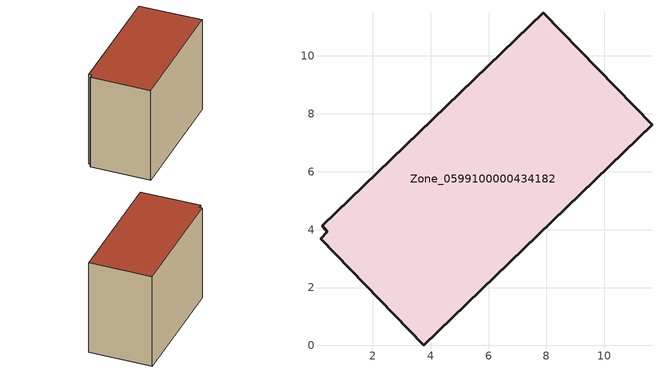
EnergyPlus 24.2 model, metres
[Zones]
Zone_0599100000434182
 floor ground (C_G): 0.2,3.69 0.43,3.92 0.25,4.14 7.89,11.5 11.65,7.63 3.76,0 z0
 wall outside (C_F): 3.76,0 11.65,7.63 7.89,11.5 0.25,4.14 0.43,3.92 0.2,3.69 3.76,0 z0:8.38
 roof outside (C_R): 0.43,3.92 0.2,3.69 3.76,0 11.65,7.63 7.89,11.5 0.25,4.14 z8.38
[BUILDING]
Pand.0599100000434182: North Axis=0; Terrain=City; Loads Convergence Tolerance Value=0.04; Temperature Convergence Tolerance Value=0.4; Solar Distribution=FullExterior; Maximum Number of Warmup Days=25; Minimum Number of Warmup Days=1
[Site:Location]
Rotterdam.The.Hague.AP_ZH_NLD Design_Conditions: Latitude=51.96; Longitude=4.45; Time Zone=1; Elevation=-4.5
[SITE:GROUNDTEMPERATURE:BUILDINGSURFACE]
18, 18, 18, 18, 18, 18, 18, 18, 18, 18, 18, 18
[MATERIAL] Thermal Absorptance=0.9; Solar Absorptance=0.7; Visible Absorptance=0.7
Name | Roughness | Thickness | Conductivity | Density | Specific Heat
G.TI.2006-2014 | MediumSmooth | 0.15 | 0.06 | 540 | 1210
F.TI.2006-2014 | Rough | 0.3 | 0.12 | 1920 | 840
R.TI.2006-2014 | MediumRough | 0.2 | 0.08 | 1500 | 1000
[CONSTRUCTION]
C_G: G.TI.2006-2014
C_F: F.TI.2006-2014
C_R: R.TI.2006-2014
[ZONE]
Zone_0599100000434182: Type=1; Multiplier=1; Ceiling Height=Autocalculate; Volume=Autocalculate; Floor Area=autocalculate; Part of Total Floor Area=Yes
[ZONEINFILTRATION:DESIGNFLOWRATE]
Infil_Zone_0599100000434182: Zone or ZoneList or Space or SpaceList=Zone_0599100000434182; Schedule=AlwaysOn; Design Flow Rate Calculation Method=Flow/Area; Flow Rate per Floor Area=0.0015; Constant Term Coefficient=1; Temperature Term Coefficient=0; Velocity Term Coefficient=0; Velocity Squared Term Coefficient=0
[HVACTEMPLATE:ZONE:IDEALLOADSAIRSYSTEM]
Zone_0599100000434182: Maximum Heating Supply Air Temperature=50; Minimum Cooling Supply Air Temperature=13; Maximum Heating Supply Air Humidity Ratio=0.0156; Minimum Cooling Supply Air Humidity Ratio=0.0077; Heating Limit=NoLimit; Cooling Limit=NoLimit; Dehumidification Control Type=ConstantSensibleHeatRatio; Cooling Sensible Heat Ratio=0.7; Dehumidification Setpoint=60; Humidification Control Type=None; Humidification Setpoint=30; Outdoor Air Method=None; Outdoor Air Flow Rate per Person=0.00944; Outdoor Air Flow Rate per Zone Floor Area=0; Outdoor Air Flow Rate per Zone=0; Demand Controlled Ventilation Type=None; Outdoor Air Economizer Type=NoEconomizer; Heat Recovery Type=None; Sensible Heat Recovery Effectiveness=0.7; Latent Heat Recovery Effectiveness=0.65
[ZONECONTROL:THERMOSTAT]
ThermostatControl_Zone_0599100000434182: Zone or ZoneList=Zone_0599100000434182; Control Type Schedule=DualSetpointControlType; Control 1=Thermostat_Zone_0599100000434182; Temperature Difference Between Cutout And Setpoint=0
[THERMOSTATSETPOINT:DUALSETPOINT]
Thermostat_Zone_0599100000434182: Heating Setpoint Temperature Schedule=HeatingSetpoint_Zone_0599100000434182; Cooling Setpoint Temperature Schedule=CoolingSetpoint_Zone_0599100000434182
[SCHEDULE:COMPACT]
HeatingSetpoint_Zone_0599100000434182: Through: 12/31, For: AllDays, Until: 24:00, 21
CoolingSetpoint_Zone_0599100000434182: Through: 12/31, For: AllDays, Until: 24:00, 24
DualSetpointControlType: Through: 12/31, For: AllDays, Until: 24:00, 4
AlwaysOn: Through: 12/31, For: AllDays, Until: 24:00, 1
